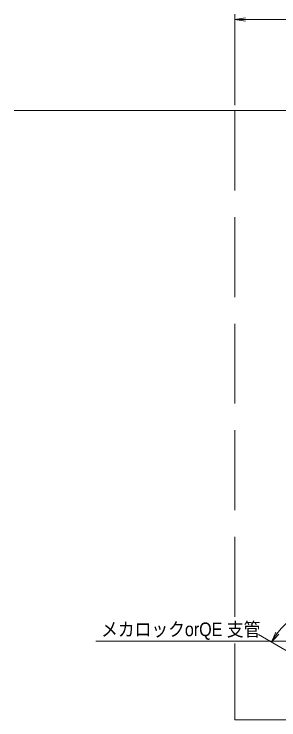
# Model space of a CAD drawing. Units: millimetres, scale not verified. Extents: x 323 to 5782, y 261 to 2709.
# Drawn here: x 323 to 571, y 1092 to 1754 of the extents above; entities that cross this region are included whole.
import ezdxf
from ezdxf.enums import TextEntityAlignment as Align

# ---------------------------------------------------------------- set-up
doc = ezdxf.new("R2010")
doc.units = ezdxf.units.MM
doc.header["$LTSCALE"] = 10
doc.linetypes.add('USER4', pattern=[10, 7.5, -2.5])
for name, color, linetype, lineweight in [('D-STR-DIM', 7, 'Continuous', 9), ('D-STR-HTXT', 7, 'Continuous', 5), ('D-STR-STR1', 7, 'Continuous', 5)]:
    doc.layers.add(name, color=color, linetype=linetype, lineweight=lineweight)
doc.styles.add('ＭＳ Ｐゴシック', font='')
doc.styles.get('ＭＳ Ｐゴシック').set_extended_font_data('MS PGothic')

# ---------------------------------------------------------------- blocks, each defined once
blk = doc.blocks.new('open_arrow')
at = {"color": 0, "linetype": 'Continuous', "lineweight": -2}
blk.add_lwpolyline([(7.5, 1.25), (0, 0), (7.5, -1.25)], dxfattribs=at)

msp = doc.modelspace()

# ---------------------------------------------------------------- linework, layer by layer
at = {"layer": 'D-STR-DIM'}
for p, q in [((529.76, 1668.43), (529.76, 1753.76)), ((529.76, 1748.76), (739.42, 1748.76)), ((552.01, 1171.78), (586.5, 1151.87))]:
    msp.add_line(p, q, dxfattribs=at)
msp.add_arc((634.59, 1124.1), 81.33, 30, 150, dxfattribs=at)
at = {"layer": 'D-STR-HTXT'}
msp.add_lwpolyline([(612.03, 1165.53), (399.51, 1165.56), (505.77, 1165.55)], dxfattribs=at)
at = {"layer": 'D-STR-STR1'}
msp.add_line((322.78, 1663.43), (1651.56, 1663.43), dxfattribs=at)
at = {"layer": 'D-STR-STR1', "linetype": 'USER4'}
msp.add_lwpolyline([(529.76, 1663.43), (529.76, 1091.84), (739.42, 1091.84), (739.42, 1663.43)], dxfattribs=at)

# ---------------------------------------------------------------- block references
at = {"layer": 'D-STR-DIM', "xscale": 1.33, "yscale": 1.33}
msp.add_blockref('open_arrow', (529.76, 1748.76), dxfattribs=at)
at = {"layer": 'D-STR-DIM', "xscale": 1.33, "yscale": 1.33, "rotation": 56.5}
msp.add_blockref('open_arrow', (564.16, 1164.77), dxfattribs=at)

# ---------------------------------------------------------------- texts
at = {"layer": 'D-STR-HTXT', "style": 'ＭＳ Ｐゴシック', "width": 0.9}
msp.add_text('メカロックorQE 支管', height=12.8, dxfattribs=at).set_placement((404.36, 1166.52), align=Align.BOTTOM_LEFT)

doc.saveas('drawing.dxf')
